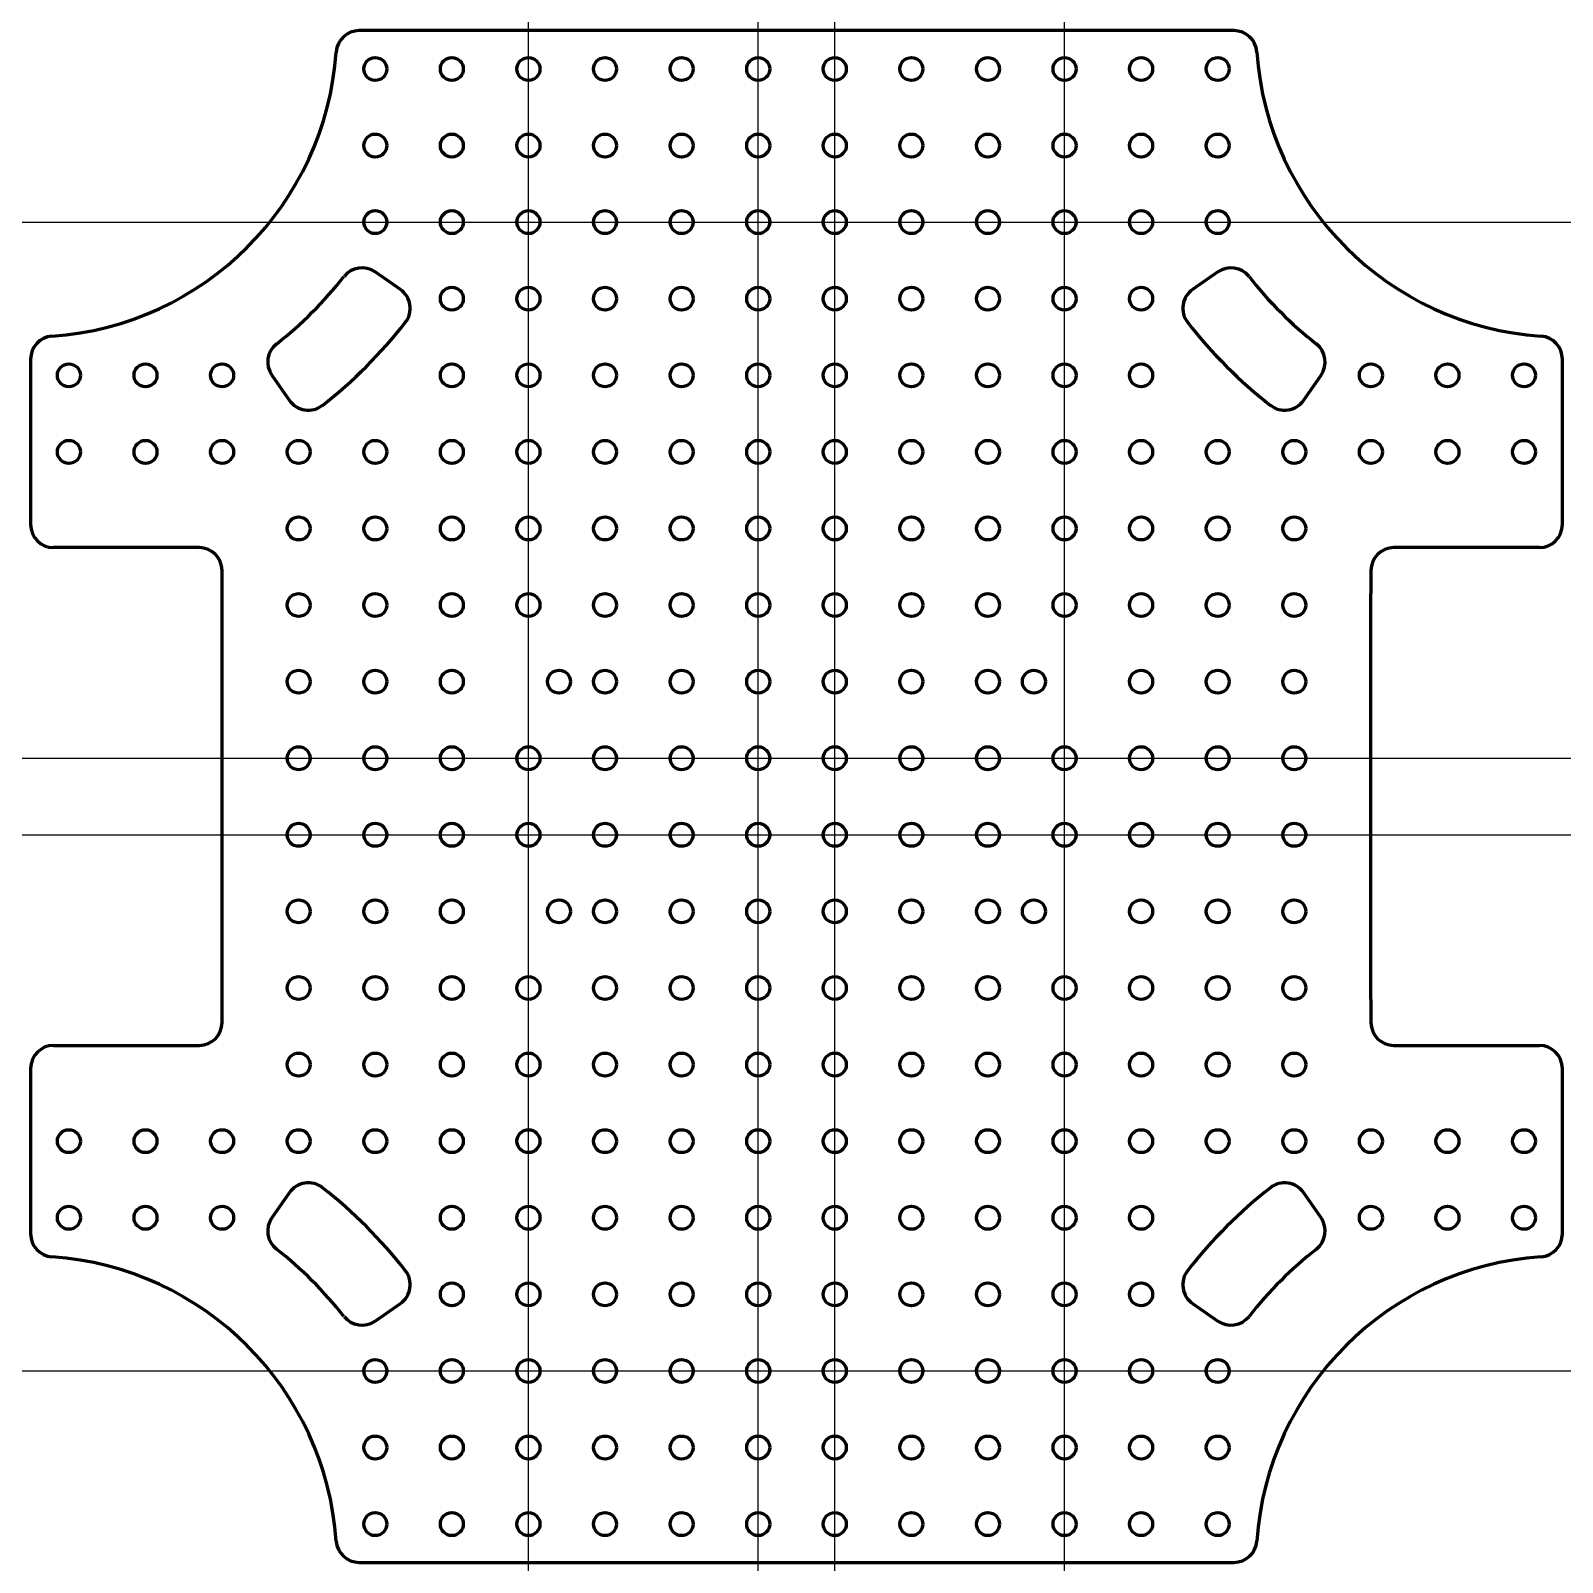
# Model space of a CAD drawing. Header units: millimetres. Extents: x 263 to 463, y 6 to 206.
import ezdxf

# ---------------------------------------------------------------- set-up
doc = ezdxf.new("R2010")
doc.units = ezdxf.units.MM
doc.linetypes.add('K5LT_BASIC', pattern=[0])

msp = doc.modelspace()

# ---------------------------------------------------------------- linework, layer by layer
at = {"color": 150, "linetype": 'K5LT_BASIC', "lineweight": 60, "true_color": 0x0080ff}
for p, q in [((420.17, 206), (305.96, 206)), ((311.34, 172.2), (308.06, 174.5)), ((418.07, 174.5), (414.79, 172.2)), ((263.06, 163.11), (263.06, 141.5)), ((463.06, 141.5), (463.06, 163.11)), ((294.57, 161.01), (296.86, 157.73)), ((429.26, 157.73), (431.56, 161.01)), ((285.06, 138.5), (266.06, 138.5)), ((460.06, 138.5), (441.06, 138.5)), ((288.06, 132.5), (288.06, 135.5)), ((438.06, 135.5), (438.06, 132.5)), ((288.06, 79.5), (288.06, 132.5)), ((438.06, 79.5), (438.06, 132.5)), ((288.06, 76.5), (288.06, 79.5)), ((438.06, 79.5), (438.06, 76.5)), ((266.06, 73.5), (285.06, 73.5)), ((441.06, 73.5), (460.06, 73.5)), ((263.06, 70.5), (263.06, 48.9)), ((463.06, 48.9), (463.06, 70.5)), ((296.86, 54.28), (294.57, 51)), ((431.56, 51), (429.26, 54.28)), ((308.06, 37.51), (311.34, 39.81)), ((414.79, 39.81), (418.07, 37.51)), ((305.96, 6), (420.17, 6))]:
    msp.add_line(p, q, dxfattribs=at)
at = {"color": 232, "true_color": 0xc52b79}
for p, direction in [((328.06, 131), (0, 1)), ((358.06, 191), (0, 1)), ((368.06, 191), (0, 1)), ((398.06, 131), (0, 1)), ((348.06, 181), (1, 0)), ((338.06, 111), (1, 0)), ((338.06, 101), (1, 0)), ((348.06, 31), (1, 0))]:
    msp.add_xline(p, direction, dxfattribs=at)
at = {"color": 150, "linetype": 'K5LT_BASIC', "lineweight": 60, "true_color": 0x0080ff}
for centre in [(308.06, 201), (318.06, 201), (328.06, 201), (338.06, 201), (348.06, 201), (358.06, 201), (368.06, 201), (378.06, 201), (388.06, 201), (398.06, 201), (408.06, 201), (418.06, 201), (308.06, 191), (318.06, 191), (328.06, 191), (338.06, 191), (348.06, 191), (358.06, 191), (368.06, 191), (378.06, 191), (388.06, 191), (398.06, 191), (408.06, 191), (418.06, 191), (308.06, 181), (318.06, 181), (328.06, 181), (338.06, 181), (348.06, 181), (358.06, 181), (368.06, 181), (378.06, 181), (388.06, 181), (398.06, 181), (408.06, 181), (418.06, 181), (318.06, 171), (328.06, 171), (338.06, 171), (348.06, 171), (358.06, 171), (368.06, 171), (378.06, 171), (388.06, 171), (398.06, 171), (408.06, 171), (268.06, 161), (278.06, 161), (288.06, 161), (318.06, 161), (328.06, 161), (338.06, 161), (348.06, 161), (358.06, 161), (368.06, 161), (378.06, 161), (388.06, 161), (398.06, 161), (408.06, 161), (438.06, 161), (448.06, 161), (458.06, 161), (268.06, 151), (278.06, 151), (288.06, 151), (298.06, 151), (308.06, 151), (318.06, 151), (328.06, 151), (338.06, 151), (348.06, 151), (358.06, 151), (368.06, 151), (378.06, 151), (388.06, 151), (398.06, 151), (408.06, 151), (418.06, 151), (428.06, 151), (438.06, 151), (448.06, 151), (458.06, 151), (298.06, 141), (308.06, 141), (318.06, 141), (328.06, 141), (338.06, 141), (348.06, 141), (358.06, 141), (368.06, 141), (378.06, 141), (388.06, 141), (398.06, 141), (408.06, 141), (418.06, 141), (428.06, 141), (298.06, 131), (308.06, 131), (318.06, 131), (328.06, 131), (338.06, 131), (348.06, 131), (358.06, 131), (368.06, 131), (378.06, 131), (388.06, 131), (398.06, 131), (408.06, 131), (418.06, 131), (428.06, 131), (298.06, 121), (308.06, 121), (318.06, 121), (332.06, 121), (338.06, 121), (348.06, 121), (358.06, 121), (368.06, 121), (378.06, 121), (388.06, 121), (394.06, 121), (408.06, 121), (418.06, 121), (428.06, 121), (298.06, 111), (308.06, 111), (318.06, 111), (328.06, 111), (338.06, 111), (348.06, 111), (358.06, 111), (368.06, 111), (378.06, 111), (388.06, 111), (398.06, 111), (408.06, 111), (418.06, 111), (428.06, 111), (298.06, 101), (308.06, 101), (318.06, 101), (328.06, 101), (338.06, 101), (348.06, 101), (358.06, 101), (368.06, 101), (378.06, 101), (388.06, 101), (398.06, 101), (408.06, 101), (418.06, 101), (428.06, 101), (298.06, 91), (308.06, 91), (318.06, 91), (332.06, 91), (338.06, 91), (348.06, 91), (358.06, 91), (368.06, 91), (378.06, 91), (388.06, 91), (394.06, 91), (408.06, 91), (418.06, 91), (428.06, 91), (298.06, 81), (308.06, 81), (318.06, 81), (328.06, 81), (338.06, 81), (348.06, 81), (358.06, 81), (368.06, 81), (378.06, 81), (388.06, 81), (398.06, 81), (408.06, 81), (418.06, 81), (428.06, 81), (298.06, 71), (308.06, 71), (318.06, 71), (328.06, 71), (338.06, 71), (348.06, 71), (358.06, 71), (368.06, 71), (378.06, 71), (388.06, 71), (398.06, 71), (408.06, 71), (418.06, 71), (428.06, 71), (268.06, 61), (278.06, 61), (288.06, 61), (298.06, 61), (308.06, 61), (318.06, 61), (328.06, 61), (338.06, 61), (348.06, 61), (358.06, 61), (368.06, 61), (378.06, 61), (388.06, 61), (398.06, 61), (408.06, 61), (418.06, 61), (428.06, 61), (438.06, 61), (448.06, 61), (458.06, 61), (268.06, 51), (278.06, 51), (288.06, 51), (318.06, 51), (328.06, 51), (338.06, 51), (348.06, 51), (358.06, 51), (368.06, 51), (378.06, 51), (388.06, 51), (398.06, 51), (408.06, 51), (438.06, 51), (448.06, 51), (458.06, 51), (318.06, 41), (328.06, 41), (338.06, 41), (348.06, 41), (358.06, 41), (368.06, 41), (378.06, 41), (388.06, 41), (398.06, 41), (408.06, 41), (308.06, 31), (318.06, 31), (328.06, 31), (338.06, 31), (348.06, 31), (358.06, 31), (368.06, 31), (378.06, 31), (388.06, 31), (398.06, 31), (408.06, 31), (418.06, 31), (308.06, 21), (318.06, 21), (328.06, 21), (338.06, 21), (348.06, 21), (358.06, 21), (368.06, 21), (378.06, 21), (388.06, 21), (398.06, 21), (408.06, 21), (418.06, 21), (308.06, 11), (318.06, 11), (328.06, 11), (338.06, 11), (348.06, 11), (358.06, 11), (368.06, 11), (378.06, 11), (388.06, 11), (398.06, 11), (408.06, 11), (418.06, 11)]:
    msp.add_circle(centre, 1.5, dxfattribs=at)
for centre, radius, start, end in [((305.96, 203), 3, 90, 175.9994), ((420.17, 203), 3, 4.0006, 90), ((263.06, 206), 40, 274.0006, 355.9994), ((463.06, 206), 40, 184.0006, 265.9994), ((306.34, 172.04), 3, 55, 141.8737), ((419.79, 172.04), 3, 38.1263, 125), ((263.06, 206), 52.01, 308.1263, 321.8737), ((309.62, 169.74), 3, 322.0858, 55), ((416.51, 169.74), 3, 125, 217.9142), ((463.06, 206), 52.01, 218.1263, 231.8737), ((266.06, 163.11), 3, 94.0006, 180), ((263.06, 206), 62.01, 307.9142, 322.0858), ((463.06, 206), 62.01, 217.9142, 232.0858), ((460.06, 163.11), 3, 0, 85.9994), ((297.02, 162.73), 3, 128.1263, 215), ((429.1, 162.73), 3, 325, 51.8737), ((299.32, 159.45), 3, 215, 307.9142), ((426.8, 159.45), 3, 232.0858, 325), ((266.06, 141.5), 3, 180, 270), ((460.06, 141.5), 3, 270, 0), ((285.06, 135.5), 3, 0, 90), ((441.06, 135.5), 3, 90, 180), ((285.06, 76.5), 3, 270, 0), ((441.06, 76.5), 3, 180, 270), ((266.06, 70.5), 3, 90, 180), ((460.06, 70.5), 3, 0, 90), ((299.32, 52.56), 3, 52.0858, 145), ((263.06, 6), 62.01, 37.9142, 52.0858), ((463.06, 6), 62.01, 127.9142, 142.0858), ((426.8, 52.56), 3, 35, 127.9142), ((297.02, 49.28), 3, 145, 231.8737), ((429.1, 49.28), 3, 308.1263, 35), ((266.06, 48.9), 3, 180, 265.9994), ((460.06, 48.9), 3, 274.0006, 0), ((263.06, 6), 52.01, 38.1263, 51.8737), ((463.06, 6), 52.01, 128.1263, 141.8737), ((263.06, 6), 40, 4.0006, 85.9994), ((309.62, 42.26), 3, 305, 37.9142), ((416.51, 42.26), 3, 142.0858, 235), ((463.06, 6), 40, 94.0006, 175.9994), ((306.34, 39.97), 3, 218.1263, 305), ((419.79, 39.97), 3, 235, 321.8737), ((305.96, 9), 3, 184.0006, 270), ((420.17, 9), 3, 270, 355.9994)]:
    msp.add_arc(centre, radius, start, end, dxfattribs=at)

doc.saveas('drawing.dxf')
